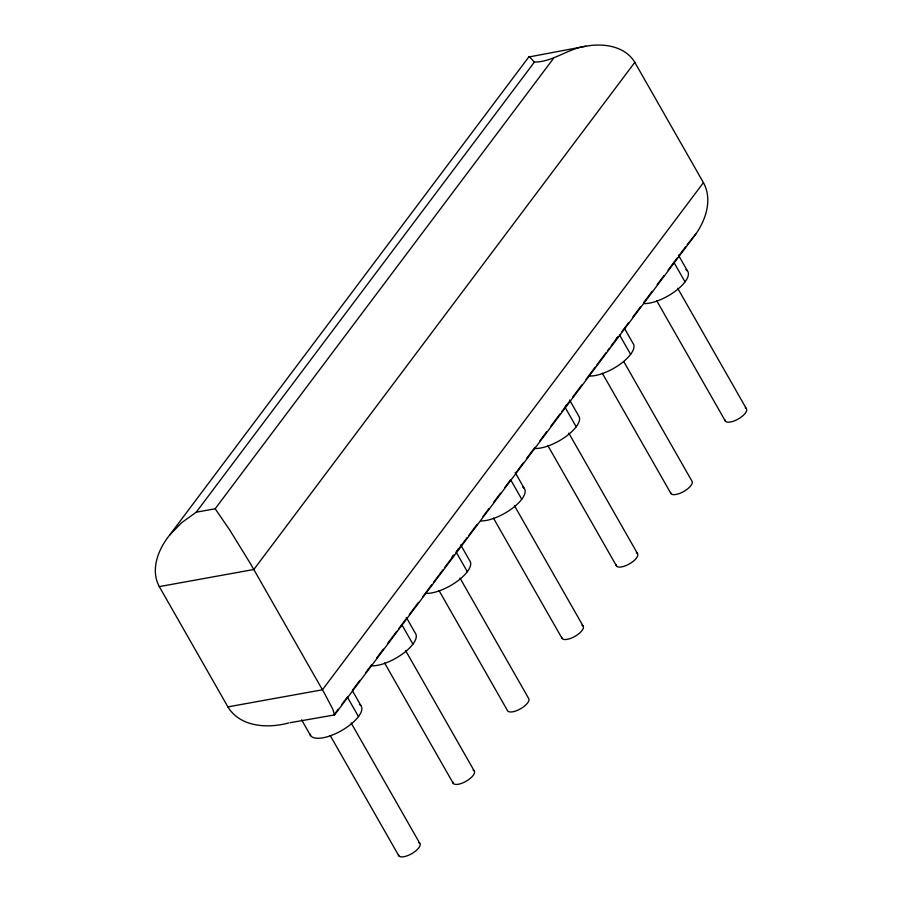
<?xml version="1.0" encoding="UTF-8"?>
<svg xmlns="http://www.w3.org/2000/svg" width="902" height="902" viewBox="0 0 902 902"><rect width="100%" height="100%" fill="white"/><g stroke="black" fill="none" stroke-linecap="round" stroke-linejoin="round"><path stroke-width="1.35" d="M529.012 56.961L585.905 46.216C603.258 42.992 624.985 45.878 634.816 62.362L703.425 182.644C712.625 199.297 705.984 219.66 695.724 234.182L334.552 714.936L290.061 722.705M585.905 46.216C567.629 48.652 553.174 61.945 534.39 62.091L529.17 56.476L169.621 535.1C158.357 549.059 150.082 569.512 159.293 586.604L227.902 706.886C240.203 727.26 267.95 728.602 288.685 722.953M169.621 535.1L181.685 522.675L196.253 512.189L534.39 62.091M196.253 512.189L215.172 508.773L553.298 58.664M634.816 62.362L253.834 569.5L159.293 586.604M703.425 182.644L322.442 689.793L227.902 706.886M334.067 714.745L338.216 709.22M341.531 704.8L347.349 697.066L358.489 716.594M352.366 690.38L359.909 680.345M365.772 672.542L371.635 664.74M376.653 658.054L383.35 649.136M387.544 643.566L396.745 631.299M398.425 629.077L406.802 617.926M409.305 614.578L418.517 602.322M422.711 596.752L431.923 584.485M433.591 582.264L442.803 569.996M444.483 567.764L453.683 555.508M467.337 571.688L456.198 552.159L467.089 537.671M468.758 535.45L477.135 524.299M482.998 516.496L488.85 508.694M493.879 502.008L500.576 493.09M504.77 487.52L510.622 479.717L521.762 499.246M515.651 473.031L523.183 462.997M526.531 458.532L534.909 447.392M539.937 440.706L546.635 431.787M550.818 426.218L560.029 413.95M561.698 411.718L570.075 400.578M572.59 397.23L581.801 384.974M585.984 379.404L595.196 367.137M596.876 364.904L606.076 352.648M607.756 350.416L609.436 348.195M611.105 345.962L616.968 338.16M621.985 331.474L628.694 322.555M632.877 316.985L640.409 306.951M643.757 302.486L652.135 291.346M657.163 284.66L663.861 275.741M668.044 270.172L677.222 257.938M678.89 255.728L685.531 246.889M695.724 234.182L687.189 244.679M334.552 714.936L332.827 709.243L324.697 693.773L250.79 564.224L229.751 530.038L215.172 508.773M678.439 255.131L687.493 270.995M673.907 262.369L685.046 281.886M677.684 288.257L746.337 408.617M656.735 300.761L725.388 421.121M624.703 328.802L633.057 343.437A29.304 11.455 -29.7 0 1 621.151 363.45A29.304 11.455 -29.7 0 1 589.637 376.044M619.482 334.811L630.611 354.339M623.947 361.916L691.913 481.07A12.211 4.769 -29.7 0 1 682.938 491.94A12.211 4.769 -29.7 0 1 670.569 492.368M602.311 373.202L670.964 493.574M569.59 400.026L578.633 415.89A29.304 11.455 -29.7 0 1 566.727 435.903A29.304 11.455 -29.7 0 1 535.213 448.486M576.186 426.793L565.058 407.264A29.304 11.455 -29.7 0 0 566.535 405.066M568.824 433.152L637.477 553.524M547.886 445.656L616.54 566.028M515.155 472.479L524.209 488.343M514.399 505.605L583.053 625.965M493.45 518.109L562.104 638.469M460.73 544.921L469.784 560.796A29.304 11.455 -29.7 0 1 457.866 580.798A29.304 11.455 -29.7 0 1 426.353 593.392M459.975 578.058L528.628 698.419A12.211 4.769 -29.7 0 1 521.052 708.498A12.211 4.769 -29.7 0 1 507.679 710.923L439.026 590.562M406.306 617.374L415.36 633.238A29.304 11.455 -29.7 0 1 403.442 653.251A29.304 11.455 -29.7 0 1 371.928 665.834M401.773 624.612L412.913 644.141M405.55 650.5L474.204 770.872M384.602 663.004L453.255 783.376M352.581 691.045L360.935 705.691M351.126 722.953L419.78 843.314M330.177 735.457L398.831 855.818M301.606 719.83L310.66 735.694M458.272 548.901A29.304 11.455 -29.7 0 1 456.198 552.159M453.909 554.899A29.304 11.455 -29.7 0 1 452.105 556.737M618.017 336.626A29.304 11.455 -29.7 0 1 616.303 338.464M745.232 407.839A12.211 4.769 -29.7 0 1 738.761 418.708A12.211 4.769 -29.7 0 1 724.994 419.915M685.892 269.619A29.304 11.455 -29.7 0 1 677.481 289.508A29.304 11.455 -29.7 0 1 644.062 303.591M473.099 770.094A12.211 4.769 -29.7 0 1 466.627 780.952A12.211 4.769 -29.7 0 1 452.86 782.169M418.675 842.536A12.211 4.769 -29.7 0 1 412.203 853.405A12.211 4.769 -29.7 0 1 398.436 854.611M359.334 704.315A29.304 11.455 -29.7 0 1 342.749 729.898A29.304 11.455 -29.7 0 1 309.837 733.867M636.372 552.734A12.211 4.769 -29.7 0 1 629.9 563.603A12.211 4.769 -29.7 0 1 616.145 564.821M522.619 486.967A29.304 11.455 -29.7 0 1 514.208 506.856A29.304 11.455 -29.7 0 1 480.777 520.939M581.948 625.187A12.211 4.769 -29.7 0 1 575.476 636.057A12.211 4.769 -29.7 0 1 561.721 637.263"/></g></svg>
